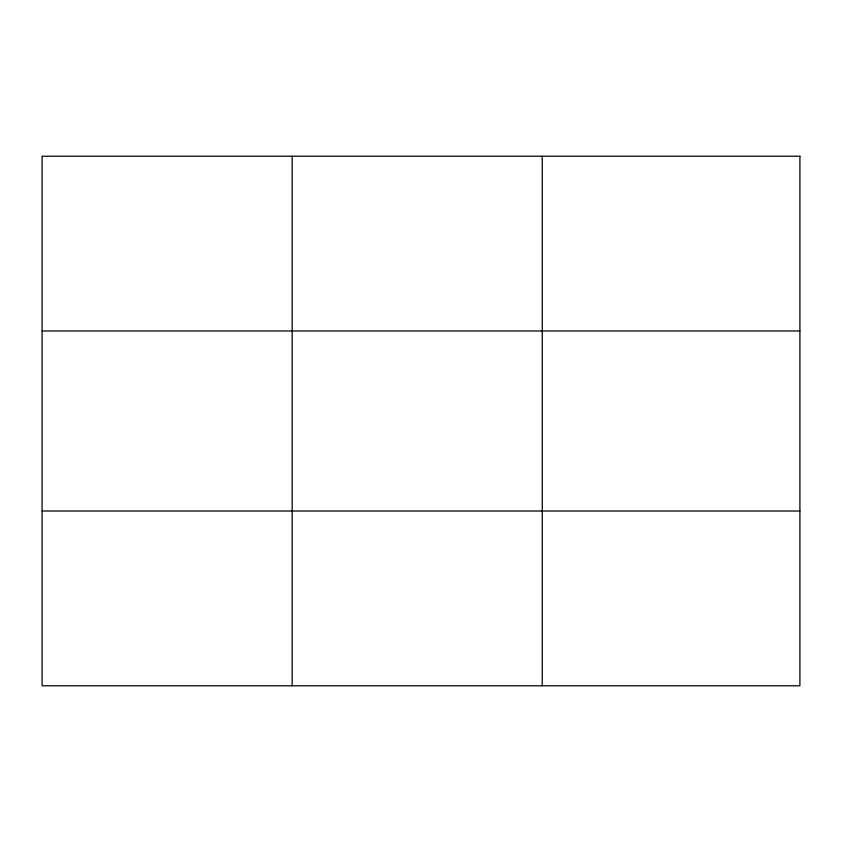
<?xml version="1.0" encoding="UTF-8"?>
<svg xmlns="http://www.w3.org/2000/svg" width="842" height="842" viewBox="0 0 842 842"><rect width="100%" height="100%" fill="white"/><g stroke="black" fill="none" stroke-linecap="round" stroke-linejoin="round"><path stroke-width="1.26" d="M292.174 156.223L292.174 685.777M542.248 156.223L542.248 685.777M42.1 330.98L799.9 330.98M42.1 511.02L799.9 511.02M799.9 156.223L799.9 685.777L42.1 685.777L42.1 156.223L799.9 156.223"/></g></svg>
